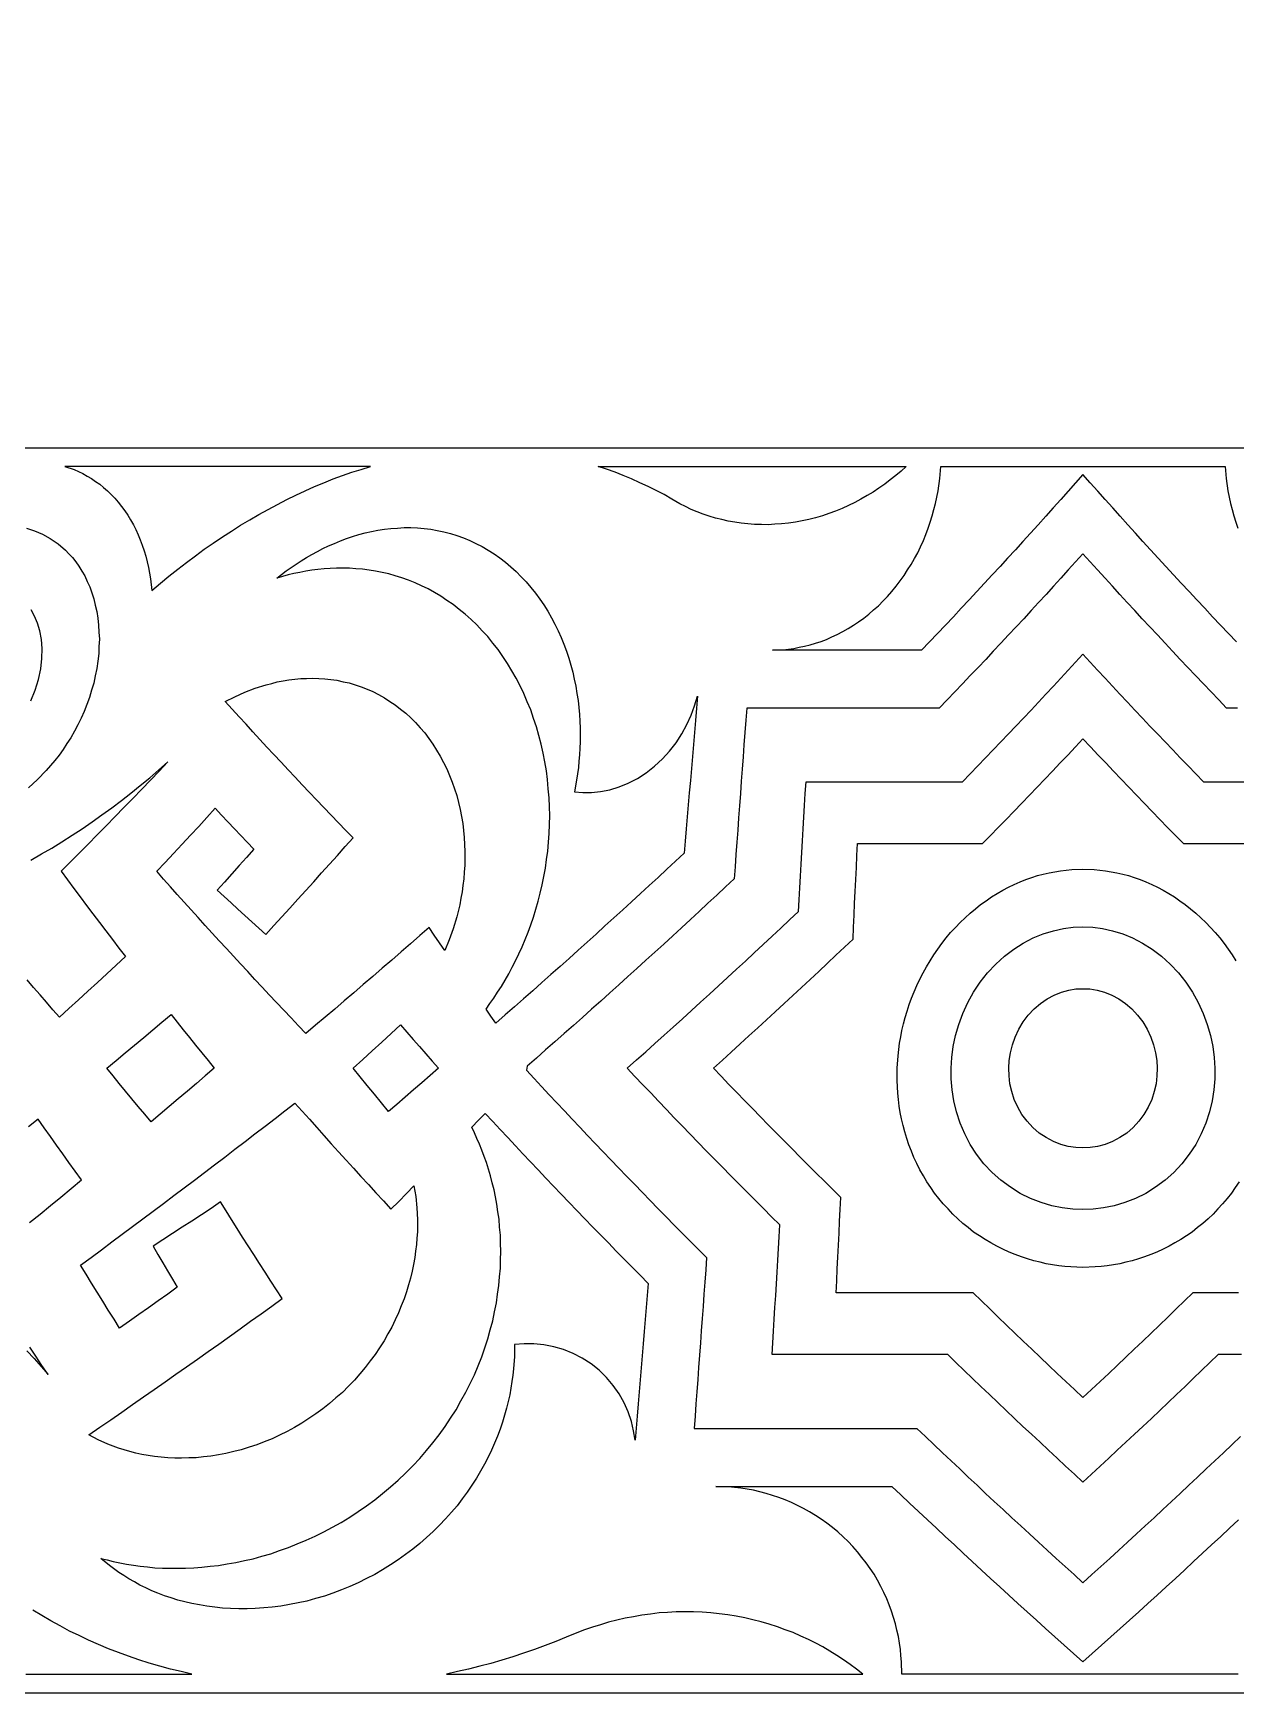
# Model space of a CAD drawing. Extents: x -535 to 1345, y -535 to 535.
# Drawn here: x -84.3 to 12.3, y -450 to -316.7 of the extents above; entities that cross this region are included whole.
import ezdxf

# ---------------------------------------------------------------- set-up
doc = ezdxf.new("R2010")
doc.units = 0
doc.layers.add('LAYER_1', color=18, linetype='CONTINUOUS')
doc.layers.add('LAYER_10', color=174, linetype='CONTINUOUS')

msp = doc.modelspace()

# ---------------------------------------------------------------- linework, layer by layer
at = {"layer": 'LAYER_1'}
for points in [[(-57.23, -351.5), (-58.05, -351.5), (-58.86, -351.5), (-59.68, -351.5), (-60.5, -351.5), (-61.32, -351.5), (-62.14, -351.5), (-62.95, -351.5), (-63.77, -351.5), (-64.59, -351.5), (-65.41, -351.5), (-66.23, -351.5), (-67.04, -351.5), (-67.86, -351.5), (-68.68, -351.5), (-69.5, -351.5), (-70.31, -351.5), (-71.13, -351.5), (-71.95, -351.5), (-72.77, -351.5), (-73.59, -351.5), (-74.4, -351.5), (-75.22, -351.5), (-76.04, -351.5), (-76.86, -351.5), (-77.68, -351.5), (-78.49, -351.5), (-79.31, -351.5), (-80.13, -351.5), (-80.95, -351.5), (-81.77, -351.5), (-81.03, -351.76), (-80.68, -351.92), (-80.32, -352.08), (-79.97, -352.28), (-79.63, -352.48), (-79.3, -352.71), (-78.97, -352.94), (-78.66, -353.2), (-78.34, -353.46), (-78.05, -353.76), (-77.76, -354.06), (-77.48, -354.38), (-77.21, -354.71), (-76.96, -355.06), (-76.72, -355.42), (-76.49, -355.8), (-76.27, -356.18), (-76.08, -356.58), (-75.88, -356.99), (-75.72, -357.41), (-75.55, -357.83), (-75.41, -358.27), (-75.27, -358.71), (-75.16, -359.16), (-75.05, -359.61), (-74.97, -360.07), (-74.89, -360.54), (-74.79, -361.47), (-74.1, -360.89), (-73.41, -360.32), (-72.7, -359.76), (-72, -359.21), (-71.28, -358.69), (-70.57, -358.16), (-69.85, -357.66), (-69.12, -357.17), (-68.39, -356.7), (-67.66, -356.23), (-66.92, -355.8), (-66.18, -355.36), (-65.44, -354.95), (-64.7, -354.55), (-63.95, -354.17), (-63.21, -353.8), (-62.46, -353.46), (-61.71, -353.12), (-60.96, -352.82), (-60.21, -352.51), (-59.47, -352.24), (-58.72, -351.97), (-57.97, -351.74)], [(-14.19, -351.5), (-14.61, -351.87), (-15.03, -352.24), (-15.48, -352.58), (-15.92, -352.93), (-16.39, -353.25), (-16.85, -353.56), (-17.34, -353.85), (-17.83, -354.14), (-18.33, -354.4), (-18.83, -354.65), (-19.35, -354.88), (-19.87, -355.1), (-20.4, -355.28), (-20.93, -355.47), (-21.47, -355.62), (-22.01, -355.77), (-22.56, -355.87), (-23.1, -355.98), (-23.65, -356.05), (-24.2, -356.12), (-24.74, -356.15), (-25.29, -356.18), (-25.83, -356.17), (-26.38, -356.16), (-26.91, -356.12), (-27.45, -356.07), (-27.97, -355.98), (-28.5, -355.89), (-29.01, -355.77), (-29.52, -355.65), (-30.01, -355.49), (-30.51, -355.33), (-30.99, -355.14), (-31.46, -354.95), (-31.92, -354.72), (-32.38, -354.5), (-33.01, -354.14), (-33.64, -353.77), (-34.29, -353.44), (-34.93, -353.11), (-35.59, -352.81), (-36.25, -352.5), (-36.92, -352.24), (-37.58, -351.97), (-38.26, -351.73), (-38.94, -351.5), (-38.14, -351.5), (-37.34, -351.5), (-36.54, -351.5), (-35.74, -351.5), (-34.94, -351.5), (-34.15, -351.5), (-33.35, -351.5), (-32.55, -351.5), (-31.75, -351.5), (-30.95, -351.5), (-30.15, -351.5), (-29.36, -351.5), (-28.56, -351.5), (-27.76, -351.5), (-26.96, -351.5), (-26.16, -351.5), (-25.37, -351.5), (-24.57, -351.5), (-23.77, -351.5), (-22.97, -351.5), (-22.17, -351.5), (-21.37, -351.5), (-20.58, -351.5), (-19.78, -351.5), (-18.98, -351.5), (-18.18, -351.5), (-17.38, -351.5), (-16.59, -351.5), (-15.79, -351.5), (-14.99, -351.5)], [(-32.02, -382.55), (-32.72, -383.2), (-33.42, -383.85), (-34.12, -384.51), (-34.83, -385.16), (-35.54, -385.81), (-36.25, -386.46), (-36.96, -387.11), (-37.67, -387.76), (-38.39, -388.41), (-39.11, -389.06), (-39.83, -389.71), (-40.55, -390.36), (-41.27, -391.01), (-42, -391.66), (-42.73, -392.31), (-43.46, -392.96), (-44.19, -393.61), (-44.93, -394.26), (-45.67, -394.91), (-46.41, -395.56), (-47.15, -396.21), (-47.55, -395.66), (-47.94, -395.1), (-47.63, -394.65), (-47.31, -394.21), (-47.01, -393.73), (-46.71, -393.26), (-46.41, -392.76), (-46.12, -392.25), (-45.84, -391.72), (-45.57, -391.2), (-45.31, -390.64), (-45.05, -390.08), (-44.81, -389.5), (-44.57, -388.92), (-44.35, -388.31), (-44.14, -387.7), (-43.95, -387.07), (-43.76, -386.43), (-43.59, -385.78), (-43.43, -385.12), (-43.3, -384.45), (-43.18, -383.77), (-43.08, -383.08), (-42.99, -382.39), (-42.93, -381.69), (-42.87, -380.98), (-42.85, -380.27), (-42.83, -379.55), (-42.85, -378.83), (-42.87, -378.11), (-42.94, -377.39), (-43, -376.66), (-43.1, -375.95), (-43.21, -375.23), (-43.36, -374.52), (-43.51, -373.81), (-43.7, -373.11), (-43.89, -372.42), (-44.12, -371.74), (-44.35, -371.06), (-44.63, -370.41), (-44.9, -369.75), (-45.21, -369.13), (-45.52, -368.5), (-45.87, -367.91), (-46.22, -367.32), (-46.6, -366.76), (-46.98, -366.21), (-47.4, -365.69), (-47.81, -365.17), (-48.25, -364.7), (-48.69, -364.22), (-49.15, -363.79), (-49.61, -363.36), (-50.1, -362.98), (-50.58, -362.6), (-51.08, -362.26), (-51.58, -361.92), (-52.09, -361.63), (-52.6, -361.34), (-53.12, -361.09), (-53.64, -360.85), (-54.17, -360.65), (-54.7, -360.45), (-55.23, -360.29), (-55.76, -360.14), (-56.29, -360.02), (-56.82, -359.91), (-57.34, -359.83), (-57.87, -359.75), (-58.39, -359.72), (-58.91, -359.68), (-59.43, -359.67), (-59.94, -359.67), (-60.45, -359.7), (-60.95, -359.73), (-61.44, -359.78), (-61.94, -359.84), (-62.42, -359.92), (-62.9, -360.01), (-63.37, -360.11), (-63.84, -360.22), (-64.29, -360.35), (-64.74, -360.47), (-63.99, -359.9), (-63.2, -359.34), (-62.78, -359.08), (-62.37, -358.82), (-61.93, -358.57), (-61.49, -358.33), (-61.04, -358.1), (-60.59, -357.88), (-60.11, -357.68), (-59.64, -357.48), (-59.15, -357.3), (-58.67, -357.13), (-58.16, -356.98), (-57.66, -356.84), (-57.15, -356.73), (-56.63, -356.62), (-56.11, -356.55), (-55.59, -356.48), (-55.06, -356.45), (-54.53, -356.41), (-53.99, -356.42), (-53.46, -356.43), (-52.92, -356.49), (-52.39, -356.54), (-51.86, -356.65), (-51.33, -356.75), (-50.8, -356.9), (-50.28, -357.05), (-49.76, -357.25), (-49.25, -357.44), (-48.75, -357.69), (-48.26, -357.93), (-47.78, -358.22), (-47.3, -358.51), (-46.84, -358.85), (-46.38, -359.19), (-45.95, -359.56), (-45.52, -359.94), (-45.12, -360.36), (-44.72, -360.77), (-44.34, -361.22), (-43.97, -361.67), (-43.63, -362.15), (-43.3, -362.63), (-42.99, -363.14), (-42.69, -363.65), (-42.42, -364.17), (-42.15, -364.7), (-41.92, -365.25), (-41.69, -365.79), (-41.49, -366.35), (-41.3, -366.9), (-41.14, -367.47), (-40.98, -368.03), (-40.86, -368.6), (-40.73, -369.16), (-40.64, -369.73), (-40.55, -370.29), (-40.49, -370.86), (-40.43, -371.42), (-40.4, -371.97), (-40.37, -372.52), (-40.37, -373.06), (-40.37, -373.61), (-40.4, -374.14), (-40.43, -374.66), (-40.48, -375.18), (-40.53, -375.69), (-40.67, -376.69), (-40.85, -377.65), (-40.17, -377.7), (-39.47, -377.7), (-38.74, -377.62), (-38, -377.47), (-37.26, -377.24), (-36.52, -376.94), (-35.79, -376.56), (-35.08, -376.1), (-34.41, -375.58), (-33.78, -375), (-33.2, -374.37), (-32.68, -373.69), (-32.21, -372.97), (-31.81, -372.23), (-31.47, -371.48), (-31.19, -370.72), (-30.97, -369.96), (-31.05, -370.93), (-31.13, -371.9), (-31.21, -372.87), (-31.29, -373.84), (-31.37, -374.81), (-31.45, -375.77), (-31.53, -376.74), (-31.62, -377.71), (-31.7, -378.68), (-31.78, -379.65), (-31.86, -380.62), (-31.94, -381.59)], [(-51.25, -390.39), (-51.67, -389.77), (-52.1, -389.15), (-52.52, -388.53), (-53.27, -389.18), (-54.02, -389.84), (-54.77, -390.49), (-55.52, -391.15), (-56.28, -391.8), (-57.04, -392.46), (-57.8, -393.11), (-58.56, -393.77), (-59.33, -394.42), (-60.09, -395.08), (-60.86, -395.73), (-61.63, -396.39), (-62.41, -397.04), (-63, -396.42), (-63.59, -395.8), (-64.18, -395.18), (-64.76, -394.56), (-65.35, -393.94), (-65.93, -393.32), (-66.51, -392.7), (-67.08, -392.08), (-67.66, -391.46), (-68.23, -390.84), (-68.8, -390.22), (-69.37, -389.6), (-69.94, -388.98), (-70.5, -388.36), (-71.06, -387.74), (-71.62, -387.12), (-72.18, -386.5), (-72.74, -385.88), (-73.29, -385.26), (-73.84, -384.64), (-74.39, -384.02), (-73.71, -383.3), (-73.04, -382.58), (-72.36, -381.85), (-71.69, -381.13), (-71.02, -380.41), (-70.36, -379.69), (-69.69, -378.96), (-69.18, -379.51), (-68.67, -380.05), (-68.15, -380.6), (-67.64, -381.15), (-67.12, -381.69), (-66.6, -382.24), (-67.19, -382.9), (-67.77, -383.56), (-68.35, -384.22), (-68.94, -384.88), (-69.53, -385.54), (-68.98, -386.05), (-68.42, -386.55), (-67.87, -387.06), (-67.32, -387.57), (-66.76, -388.07), (-66.2, -388.58), (-65.64, -389.09), (-64.99, -388.38), (-64.35, -387.68), (-63.7, -386.97), (-63.06, -386.27), (-62.42, -385.56), (-61.78, -384.86), (-61.15, -384.15), (-60.51, -383.45), (-59.88, -382.74), (-59.25, -382.04), (-58.62, -381.33), (-59.21, -380.73), (-59.8, -380.12), (-60.38, -379.51), (-60.97, -378.9), (-61.55, -378.29), (-62.12, -377.69), (-62.7, -377.08), (-63.27, -376.47), (-63.84, -375.86), (-64.41, -375.25), (-64.98, -374.65), (-65.54, -374.04), (-66.11, -373.43), (-66.67, -372.82), (-67.22, -372.21), (-67.78, -371.61), (-68.33, -371), (-68.89, -370.39), (-68.12, -370), (-67.31, -369.64), (-66.48, -369.32), (-65.61, -369.04), (-65.16, -368.93), (-64.71, -368.81), (-64.24, -368.73), (-63.78, -368.65), (-63.31, -368.59), (-62.83, -368.54), (-62.35, -368.53), (-61.87, -368.51), (-61.38, -368.53), (-60.9, -368.55), (-60.41, -368.62), (-59.92, -368.68), (-59.43, -368.79), (-58.94, -368.89), (-58.46, -369.04), (-57.98, -369.2), (-57.5, -369.39), (-57.03, -369.59), (-56.57, -369.83), (-56.11, -370.08), (-55.67, -370.37), (-55.23, -370.66), (-54.81, -370.99), (-54.39, -371.32), (-53.99, -371.7), (-53.6, -372.08), (-53.24, -372.49), (-52.87, -372.91), (-52.54, -373.36), (-52.21, -373.81), (-51.92, -374.29), (-51.62, -374.77), (-51.36, -375.28), (-51.1, -375.79), (-50.88, -376.32), (-50.66, -376.85), (-50.48, -377.4), (-50.3, -377.94), (-50.16, -378.5), (-50.02, -379.06), (-49.92, -379.62), (-49.82, -380.18), (-49.76, -380.75), (-49.69, -381.31), (-49.67, -381.87), (-49.64, -382.43), (-49.65, -382.98), (-49.65, -383.54), (-49.69, -384.08), (-49.73, -384.62), (-49.8, -385.15), (-49.87, -385.68), (-49.96, -386.19), (-50.06, -386.7), (-50.3, -387.68), (-50.58, -388.63), (-50.9, -389.53)], [(0, -406.23), (-0.58, -406.2), (-1.18, -406.11), (-1.78, -405.95), (-2.38, -405.72), (-2.96, -405.41), (-3.51, -405.04), (-4.02, -404.6), (-4.49, -404.1), (-4.9, -403.55), (-5.24, -402.96), (-5.52, -402.35), (-5.72, -401.71), (-5.87, -401.08), (-5.94, -400.45), (-5.96, -399.84), (-5.92, -399.22), (-5.83, -398.59), (-5.67, -397.96), (-5.45, -397.33), (-5.16, -396.71), (-4.81, -396.12), (-4.39, -395.57), (-3.93, -395.07), (-3.42, -394.64), (-2.87, -394.26), (-2.31, -393.96), (-1.72, -393.73), (-1.14, -393.57), (-0.56, -393.47), (0, -393.45), (0.56, -393.47), (1.14, -393.57), (1.72, -393.73), (2.31, -393.96), (2.87, -394.26), (3.42, -394.64), (3.93, -395.07), (4.39, -395.57), (4.81, -396.12), (5.16, -396.71), (5.45, -397.33), (5.67, -397.96), (5.83, -398.59), (5.92, -399.22), (5.96, -399.84), (5.94, -400.45), (5.87, -401.08), (5.72, -401.71), (5.52, -402.35), (5.24, -402.96), (4.9, -403.55), (4.49, -404.1), (4.02, -404.6), (3.51, -405.04), (2.96, -405.41), (2.38, -405.72), (1.78, -405.95), (1.18, -406.11), (0.58, -406.2)], [(-69.77, -399.84), (-70.49, -400.45), (-71.21, -401.07), (-71.93, -401.68), (-72.66, -402.3), (-73.38, -402.91), (-74.11, -403.53), (-74.84, -404.15), (-75.36, -403.53), (-75.87, -402.91), (-76.38, -402.3), (-76.89, -401.68), (-77.4, -401.07), (-77.9, -400.45), (-78.4, -399.84), (-77.66, -399.22), (-76.92, -398.61), (-76.18, -397.99), (-75.44, -397.37), (-74.71, -396.76), (-73.98, -396.14), (-73.24, -395.53), (-72.75, -396.14), (-72.26, -396.76), (-71.77, -397.37), (-71.27, -397.99), (-70.77, -398.61), (-70.27, -399.22)], [(-51.77, -399.84), (-52.43, -400.42), (-53.09, -401), (-53.76, -401.58), (-54.43, -402.16), (-55.1, -402.74), (-55.77, -403.32), (-56.34, -402.62), (-56.91, -401.93), (-57.48, -401.23), (-58.05, -400.53), (-58.62, -399.84), (-57.85, -399.14), (-57.08, -398.44), (-56.32, -397.75), (-55.56, -397.05), (-54.81, -396.36), (-54.3, -396.94), (-53.8, -397.52), (-53.29, -398.1), (-52.79, -398.68), (-52.28, -399.26)], [(-53.73, -409.29), (-53.59, -410.15), (-53.5, -411.05), (-53.45, -411.99), (-53.46, -412.98), (-53.5, -413.49), (-53.53, -414), (-53.6, -414.52), (-53.67, -415.05), (-53.77, -415.59), (-53.87, -416.14), (-54.02, -416.69), (-54.16, -417.24), (-54.34, -417.8), (-54.52, -418.36), (-54.75, -418.93), (-54.97, -419.49), (-55.24, -420.05), (-55.51, -420.62), (-55.82, -421.17), (-56.13, -421.73), (-56.49, -422.28), (-56.84, -422.82), (-57.24, -423.35), (-57.64, -423.88), (-58.08, -424.39), (-58.52, -424.9), (-59, -425.38), (-59.48, -425.87), (-60, -426.32), (-60.51, -426.77), (-61.05, -427.18), (-61.6, -427.6), (-62.17, -427.97), (-62.74, -428.35), (-63.33, -428.68), (-63.92, -429.02), (-64.53, -429.31), (-65.13, -429.6), (-65.75, -429.84), (-66.36, -430.08), (-66.98, -430.28), (-67.6, -430.48), (-68.21, -430.63), (-68.83, -430.78), (-69.44, -430.89), (-70.04, -430.99), (-70.64, -431.06), (-71.23, -431.12), (-71.81, -431.14), (-72.39, -431.16), (-72.95, -431.15), (-73.51, -431.13), (-74.04, -431.08), (-74.57, -431.03), (-75.08, -430.94), (-75.59, -430.86), (-76.07, -430.75), (-76.56, -430.63), (-77.46, -430.36), (-78.31, -430.04), (-79.1, -429.68), (-79.84, -429.28), (-78.96, -428.67), (-78.08, -428.07), (-77.2, -427.46), (-76.33, -426.85), (-75.46, -426.24), (-74.59, -425.64), (-73.72, -425.03), (-72.85, -424.42), (-71.99, -423.81), (-71.13, -423.2), (-70.27, -422.6), (-69.41, -421.99), (-68.56, -421.38), (-67.7, -420.77), (-66.85, -420.16), (-66, -419.56), (-65.16, -418.95), (-64.31, -418.34), (-64.77, -417.63), (-65.23, -416.93), (-65.69, -416.22), (-66.14, -415.52), (-66.59, -414.81), (-67.04, -414.11), (-67.49, -413.4), (-67.94, -412.7), (-68.38, -411.99), (-68.82, -411.29), (-69.26, -410.58), (-70.03, -411.09), (-70.8, -411.6), (-71.58, -412.11), (-72.35, -412.61), (-73.13, -413.12), (-73.91, -413.63), (-74.68, -414.14), (-74.3, -414.8), (-73.91, -415.46), (-73.52, -416.12), (-73.13, -416.77), (-72.74, -417.43), (-73.5, -417.98), (-74.27, -418.53), (-75.04, -419.07), (-75.82, -419.62), (-76.59, -420.16), (-77.37, -420.71), (-77.82, -419.99), (-78.28, -419.26), (-78.73, -418.54), (-79.18, -417.82), (-79.63, -417.1), (-80.07, -416.37), (-80.52, -415.65), (-79.67, -415.03), (-78.83, -414.41), (-78, -413.79), (-77.16, -413.17), (-76.33, -412.55), (-75.5, -411.93), (-74.67, -411.31), (-73.84, -410.69), (-73.02, -410.07), (-72.19, -409.45), (-71.37, -408.83), (-70.55, -408.21), (-69.74, -407.59), (-68.92, -406.97), (-68.11, -406.35), (-67.3, -405.73), (-66.5, -405.11), (-65.69, -404.49), (-64.89, -403.87), (-64.09, -403.25), (-63.29, -402.63), (-62.71, -403.29), (-62.13, -403.94), (-61.54, -404.6), (-60.96, -405.25), (-60.37, -405.91), (-59.78, -406.56), (-59.18, -407.22), (-58.59, -407.87), (-57.99, -408.53), (-57.39, -409.18), (-56.79, -409.84), (-56.19, -410.49), (-55.58, -411.15), (-54.96, -410.53), (-54.34, -409.91)], [(-35.97, -429.71), (-36.09, -428.95), (-36.27, -428.2), (-36.53, -427.44), (-36.85, -426.7), (-37.25, -425.99), (-37.72, -425.31), (-38.26, -424.67), (-38.86, -424.09), (-39.51, -423.57), (-40.21, -423.12), (-40.95, -422.74), (-41.72, -422.43), (-42.51, -422.21), (-43.3, -422.06), (-44.1, -421.98), (-44.88, -421.97), (-45.65, -422.02), (-45.67, -422.98), (-45.73, -423.98), (-45.8, -424.49), (-45.86, -425.01), (-45.95, -425.54), (-46.04, -426.07), (-46.17, -426.61), (-46.3, -427.15), (-46.46, -427.7), (-46.62, -428.26), (-46.82, -428.82), (-47.02, -429.38), (-47.26, -429.94), (-47.5, -430.51), (-47.78, -431.08), (-48.06, -431.64), (-48.39, -432.21), (-48.71, -432.77), (-49.08, -433.33), (-49.45, -433.88), (-49.86, -434.43), (-50.27, -434.97), (-50.73, -435.5), (-51.19, -436.03), (-51.68, -436.53), (-52.18, -437.04), (-52.72, -437.52), (-53.25, -438), (-53.83, -438.45), (-54.4, -438.9), (-55.01, -439.32), (-55.61, -439.73), (-56.25, -440.11), (-56.88, -440.49), (-57.54, -440.82), (-58.2, -441.16), (-58.88, -441.45), (-59.55, -441.74), (-60.24, -441.99), (-60.93, -442.23), (-61.63, -442.43), (-62.33, -442.63), (-63.03, -442.78), (-63.72, -442.92), (-64.42, -443.03), (-65.11, -443.13), (-65.79, -443.18), (-66.48, -443.24), (-67.14, -443.25), (-67.81, -443.26), (-68.46, -443.23), (-69.11, -443.2), (-69.73, -443.12), (-70.36, -443.05), (-70.96, -442.94), (-71.56, -442.83), (-72.13, -442.69), (-72.7, -442.55), (-73.24, -442.37), (-73.78, -442.2), (-74.29, -442), (-74.79, -441.8), (-75.27, -441.57), (-75.74, -441.35), (-76.18, -441.1), (-76.62, -440.85), (-77.03, -440.59), (-77.44, -440.33), (-78.19, -439.78), (-78.88, -439.2), (-78.38, -439.33), (-77.88, -439.45), (-77.35, -439.56), (-76.82, -439.67), (-76.26, -439.75), (-75.71, -439.83), (-75.12, -439.89), (-74.54, -439.95), (-73.94, -439.98), (-73.33, -440), (-72.7, -440), (-72.07, -440), (-71.42, -439.96), (-70.77, -439.92), (-70.1, -439.84), (-69.43, -439.77), (-68.74, -439.65), (-68.05, -439.54), (-67.35, -439.38), (-66.65, -439.23), (-65.94, -439.03), (-65.24, -438.83), (-64.52, -438.58), (-63.81, -438.33), (-63.1, -438.04), (-62.38, -437.75), (-61.68, -437.42), (-60.97, -437.08), (-60.27, -436.69), (-59.57, -436.31), (-58.89, -435.88), (-58.21, -435.45), (-57.54, -434.98), (-56.88, -434.5), (-56.25, -433.98), (-55.61, -433.47), (-55.01, -432.91), (-54.4, -432.36), (-53.83, -431.76), (-53.26, -431.17), (-52.73, -430.54), (-52.21, -429.92), (-51.72, -429.27), (-51.23, -428.61), (-50.79, -427.93), (-50.35, -427.26), (-49.96, -426.56), (-49.56, -425.86), (-49.22, -425.16), (-48.88, -424.45), (-48.58, -423.73), (-48.29, -423.01), (-48.04, -422.29), (-47.8, -421.56), (-47.6, -420.84), (-47.41, -420.12), (-47.26, -419.41), (-47.11, -418.69), (-47.01, -417.99), (-46.91, -417.28), (-46.85, -416.59), (-46.79, -415.9), (-46.77, -415.22), (-46.75, -414.55), (-46.77, -413.89), (-46.79, -413.24), (-46.85, -412.61), (-46.9, -411.97), (-46.99, -411.37), (-47.07, -410.76), (-47.19, -410.17), (-47.3, -409.59), (-47.44, -409.03), (-47.58, -408.48), (-47.74, -407.95), (-47.9, -407.42), (-48.09, -406.92), (-48.27, -406.42), (-48.47, -405.94), (-48.67, -405.47), (-48.88, -405.02), (-49.09, -404.57), (-48.55, -404.02), (-48.01, -403.46), (-47.41, -404.11), (-46.81, -404.76), (-46.2, -405.41), (-45.59, -406.06), (-44.98, -406.71), (-44.37, -407.36), (-43.75, -408.01), (-43.14, -408.66), (-42.52, -409.31), (-41.9, -409.96), (-41.27, -410.62), (-40.65, -411.27), (-40.02, -411.92), (-39.39, -412.57), (-38.76, -413.22), (-38.12, -413.87), (-37.48, -414.52), (-36.84, -415.17), (-36.2, -415.82), (-35.56, -416.47), (-34.91, -417.12), (-35, -418.09), (-35.08, -419.06), (-35.16, -420.02), (-35.24, -420.99), (-35.32, -421.96), (-35.4, -422.93), (-35.48, -423.9), (-35.56, -424.87), (-35.64, -425.84), (-35.73, -426.8), (-35.81, -427.77), (-35.89, -428.74)], [(-17.69, -448.5), (-18.19, -448.11), (-18.69, -447.72), (-19.22, -447.36), (-19.76, -447), (-20.32, -446.66), (-20.88, -446.32), (-21.46, -446.02), (-22.05, -445.71), (-22.66, -445.44), (-23.27, -445.16), (-23.91, -444.93), (-24.54, -444.69), (-25.19, -444.49), (-25.84, -444.29), (-26.51, -444.13), (-27.17, -443.97), (-27.85, -443.85), (-28.53, -443.73), (-29.22, -443.65), (-29.9, -443.57), (-30.59, -443.53), (-31.29, -443.49), (-31.98, -443.5), (-32.67, -443.5), (-33.36, -443.55), (-34.05, -443.59), (-34.74, -443.68), (-35.42, -443.76), (-36.1, -443.89), (-36.77, -444.01), (-37.44, -444.17), (-38.1, -444.33), (-38.75, -444.53), (-39.4, -444.72), (-40.03, -444.95), (-40.66, -445.17), (-41.5, -445.53), (-42.34, -445.88), (-43.2, -446.2), (-44.06, -446.52), (-44.93, -446.82), (-45.8, -447.11), (-46.68, -447.37), (-47.56, -447.64), (-48.45, -447.87), (-49.34, -448.1), (-50.23, -448.3), (-51.12, -448.5), (-50.08, -448.5), (-49.03, -448.5), (-47.99, -448.5), (-46.94, -448.5), (-45.9, -448.5), (-44.85, -448.5), (-43.81, -448.5), (-42.76, -448.5), (-41.72, -448.5), (-40.67, -448.5), (-39.63, -448.5), (-38.58, -448.5), (-37.54, -448.5), (-36.49, -448.5), (-35.45, -448.5), (-34.4, -448.5), (-33.36, -448.5), (-32.31, -448.5), (-31.27, -448.5), (-30.22, -448.5), (-29.18, -448.5), (-28.14, -448.5), (-27.09, -448.5), (-26.05, -448.5), (-25, -448.5), (-23.96, -448.5), (-22.91, -448.5), (-21.87, -448.5), (-20.82, -448.5), (-19.78, -448.5), (-18.73, -448.5)]]:
    msp.add_lwpolyline(points, close=True, dxfattribs=at)
for points in [[(12.32, -365.58), (11.68, -364.91), (11.05, -364.24), (10.41, -363.57), (9.78, -362.89), (9.15, -362.22), (8.53, -361.55), (7.9, -360.88), (7.28, -360.21), (6.66, -359.54), (6.05, -358.87), (5.43, -358.19), (4.82, -357.52), (4.21, -356.85), (3.6, -356.18), (2.99, -355.51), (2.39, -354.84), (1.79, -354.17), (1.19, -353.49), (0.59, -352.82), (0, -352.15), (-0.59, -352.82), (-1.19, -353.49), (-1.79, -354.17), (-2.39, -354.84), (-2.99, -355.51), (-3.6, -356.18), (-4.21, -356.85), (-4.82, -357.52), (-5.43, -358.19), (-6.05, -358.87), (-6.66, -359.54), (-7.28, -360.21), (-7.9, -360.88), (-8.53, -361.55), (-9.15, -362.22), (-9.78, -362.89), (-10.41, -363.57), (-11.05, -364.24), (-11.68, -364.91), (-12.32, -365.58), (-12.96, -366.25), (-13.76, -366.25), (-14.55, -366.25), (-15.35, -366.25), (-16.15, -366.25), (-16.95, -366.25), (-17.75, -366.25), (-18.54, -366.25), (-19.34, -366.25), (-20.14, -366.25), (-20.94, -366.25), (-21.74, -366.25), (-22.53, -366.25), (-23.33, -366.25), (-24.13, -366.25), (-24.93, -366.25), (-24.09, -366.22), (-23.23, -366.12), (-22.8, -366.03), (-22.36, -365.95), (-21.92, -365.82), (-21.48, -365.7), (-21.04, -365.55), (-20.6, -365.39), (-20.17, -365.19), (-19.73, -365), (-19.3, -364.76), (-18.86, -364.53), (-18.44, -364.26), (-18.02, -363.99), (-17.61, -363.68), (-17.21, -363.37), (-16.82, -363.03), (-16.43, -362.69), (-16.06, -362.31), (-15.69, -361.94), (-15.35, -361.54), (-15, -361.13), (-14.68, -360.7), (-14.37, -360.27), (-14.08, -359.82), (-13.79, -359.37), (-13.53, -358.9), (-13.27, -358.43), (-13.05, -357.95), (-12.82, -357.46), (-12.63, -356.97), (-12.43, -356.47), (-12.27, -355.97), (-12.11, -355.47), (-11.97, -354.97), (-11.84, -354.47), (-11.74, -353.97), (-11.64, -353.46), (-11.5, -352.47), (-11.41, -351.5), (-10.6, -351.5), (-9.78, -351.5), (-8.97, -351.5), (-8.15, -351.5), (-7.34, -351.5), (-6.52, -351.5), (-5.71, -351.5), (-4.89, -351.5), (-4.08, -351.5), (-3.26, -351.5), (-2.45, -351.5), (-1.63, -351.5), (-0.82, -351.5), (0, -351.5), (0.82, -351.5), (1.63, -351.5), (2.45, -351.5), (3.26, -351.5), (4.08, -351.5), (4.89, -351.5), (5.71, -351.5), (6.52, -351.5), (7.34, -351.5), (8.15, -351.5), (8.97, -351.5), (9.78, -351.5), (10.6, -351.5), (11.41, -351.5), (11.5, -352.47), (11.64, -353.46), (11.74, -353.97), (11.84, -354.47), (11.97, -354.97), (12.11, -355.47), (12.27, -355.97), (12.43, -356.47)], [(-84.85, -356.47), (-84.21, -356.67), (-83.57, -356.94), (-82.94, -357.28), (-82.32, -357.71), (-81.72, -358.22), (-81.44, -358.52), (-81.16, -358.82), (-80.9, -359.17), (-80.64, -359.52), (-80.41, -359.91), (-80.17, -360.3), (-79.97, -360.74), (-79.77, -361.17), (-79.61, -361.65), (-79.45, -362.13), (-79.33, -362.64), (-79.2, -363.15), (-79.13, -363.7), (-79.06, -364.24), (-79.03, -364.81), (-79, -365.37), (-79.03, -365.96), (-79.05, -366.54), (-79.13, -367.13), (-79.2, -367.72), (-79.33, -368.31), (-79.45, -368.9), (-79.62, -369.48), (-79.79, -370.06), (-80, -370.62), (-80.22, -371.18), (-80.47, -371.72), (-80.72, -372.26), (-81, -372.77), (-81.29, -373.29), (-81.6, -373.76), (-81.91, -374.24), (-82.24, -374.68), (-82.57, -375.12), (-83.26, -375.93), (-83.97, -376.66), (-84.69, -377.31)], [(-84.51, -370.33), (-84.16, -369.47), (-83.89, -368.61), (-83.71, -367.75), (-83.62, -366.92), (-83.6, -366.13), (-83.66, -365.39), (-83.79, -364.7), (-83.98, -364.08), (-84.21, -363.52), (-84.48, -363.03)], [(-84.5, -383.12), (-83.66, -382.63), (-82.83, -382.15), (-82.01, -381.64), (-81.19, -381.13), (-80.39, -380.6), (-79.58, -380.06), (-78.79, -379.49), (-78, -378.93), (-77.23, -378.34), (-76.46, -377.75), (-75.71, -377.13), (-74.95, -376.52), (-74.22, -375.88), (-73.49, -375.24), (-74.19, -375.97), (-74.9, -376.7), (-75.6, -377.43), (-76.31, -378.17), (-77.03, -378.9), (-77.74, -379.63), (-78.46, -380.36), (-79.17, -381.09), (-79.9, -381.83), (-80.62, -382.56), (-81.34, -383.29), (-82.07, -384.02), (-81.56, -384.71), (-81.06, -385.39), (-80.54, -386.07), (-80.03, -386.76), (-79.52, -387.44), (-79, -388.13), (-78.48, -388.81), (-77.95, -389.49), (-77.43, -390.18), (-76.9, -390.86), (-77.65, -391.56), (-78.41, -392.26), (-79.16, -392.95), (-79.92, -393.65), (-80.68, -394.35), (-81.45, -395.04), (-82.21, -395.74), (-82.73, -395.14), (-83.25, -394.54), (-83.76, -393.95), (-84.28, -393.35), (-84.79, -392.75)], [(-84.6, -412.23), (-83.76, -411.55), (-82.93, -410.86), (-82.09, -410.18), (-81.26, -409.49), (-80.43, -408.81), (-80.94, -408.11), (-81.44, -407.42), (-81.94, -406.72), (-82.44, -406.02), (-82.93, -405.33), (-83.42, -404.63), (-83.91, -403.93), (-84.7, -404.53)], [(-84.82, -422.54), (-84.24, -423.16), (-83.68, -423.8), (-83.12, -424.44), (-83.61, -423.7), (-84.1, -422.97), (-84.58, -422.24)], [(12.47, -448.5), (11.43, -448.5), (10.39, -448.5), (9.36, -448.5), (8.32, -448.5), (7.28, -448.5), (6.24, -448.5), (5.2, -448.5), (4.16, -448.5), (3.12, -448.5), (2.08, -448.5), (1.04, -448.5), (0, -448.5), (-1.04, -448.5), (-2.08, -448.5), (-3.12, -448.5), (-4.16, -448.5), (-5.2, -448.5), (-6.24, -448.5), (-7.28, -448.5), (-8.32, -448.5), (-9.36, -448.5), (-10.39, -448.5), (-11.43, -448.5), (-12.47, -448.5), (-13.51, -448.5), (-14.55, -448.5), (-14.57, -447.51), (-14.62, -447.01), (-14.66, -446.51), (-14.74, -446), (-14.82, -445.49), (-14.94, -444.98), (-15.06, -444.47), (-15.21, -443.96), (-15.37, -443.45), (-15.57, -442.94), (-15.76, -442.44), (-16, -441.94), (-16.23, -441.45), (-16.51, -440.96), (-16.78, -440.48), (-17.09, -440.02), (-17.41, -439.56), (-17.75, -439.12), (-18.1, -438.68), (-18.48, -438.26), (-18.86, -437.85), (-19.27, -437.46), (-19.68, -437.08), (-20.12, -436.73), (-20.56, -436.38), (-21.02, -436.06), (-21.48, -435.75), (-21.96, -435.47), (-22.44, -435.19), (-22.93, -434.95), (-23.42, -434.71), (-23.93, -434.51), (-24.43, -434.31), (-24.94, -434.14), (-25.45, -433.98), (-25.96, -433.86), (-26.47, -433.73), (-26.98, -433.65), (-27.49, -433.56), (-28, -433.51), (-28.5, -433.46), (-29.5, -433.42), (-28.55, -433.42), (-27.61, -433.42), (-26.67, -433.42), (-25.72, -433.42), (-24.78, -433.42), (-23.83, -433.42), (-22.89, -433.42), (-21.95, -433.42), (-21, -433.42), (-20.06, -433.42), (-19.11, -433.42), (-18.17, -433.42), (-17.22, -433.42), (-16.28, -433.42), (-15.34, -433.42), (-14.63, -434.09), (-13.92, -434.76), (-13.21, -435.44), (-12.49, -436.11), (-11.77, -436.78), (-11.06, -437.45), (-10.33, -438.12), (-9.61, -438.79), (-8.89, -439.46), (-8.16, -440.14), (-7.43, -440.81), (-6.69, -441.48), (-5.96, -442.15), (-5.22, -442.82), (-4.48, -443.49), (-3.74, -444.16), (-3, -444.84), (-2.25, -445.51), (-1.5, -446.18), (-0.75, -446.85), (0, -447.52), (0.75, -446.85), (1.5, -446.18), (2.25, -445.51), (3, -444.84), (3.74, -444.16), (4.48, -443.49), (5.22, -442.82), (5.96, -442.15), (6.69, -441.48), (7.43, -440.81), (8.16, -440.14), (8.89, -439.46), (9.61, -438.79), (10.33, -438.12), (11.06, -437.45), (11.77, -436.78), (12.49, -436.11)], [(-84.9, -448.5), (-83.88, -448.5), (-82.85, -448.5), (-81.83, -448.5), (-80.8, -448.5), (-79.78, -448.5), (-78.75, -448.5), (-77.73, -448.5), (-76.7, -448.5), (-75.68, -448.5), (-74.65, -448.5), (-73.63, -448.5), (-72.6, -448.5), (-71.58, -448.5), (-72.44, -448.29), (-73.29, -448.09), (-74.14, -447.85), (-74.99, -447.61), (-75.82, -447.34), (-76.65, -447.07), (-77.46, -446.76), (-78.27, -446.46), (-79.07, -446.12), (-79.86, -445.78), (-80.63, -445.41), (-81.41, -445.04), (-82.15, -444.63), (-82.9, -444.23), (-83.62, -443.8), (-84.34, -443.36)]]:
    msp.add_lwpolyline(points, dxfattribs=at)
at = {"layer": 'LAYER_10'}
for points in [[(-450, 0), (-450, -186.4), (-186.4, -450), (0, -450), (186.4, -450), (450, -186.4), (450, 0), (450, 186.4), (186.4, 450), (0, 450), (-186.4, 450), (-450, 186.4)], [(-350, 0), (-350, -144.97), (-144.97, -350), (0, -350), (144.97, -350), (350, -144.97), (350, 0), (350, 144.97), (144.97, 350), (0, 350), (-144.97, 350), (-350, 144.97)], [(0, -411.19), (-0.82, -411.16), (-1.66, -411.05), (-2.51, -410.88), (-3.36, -410.63), (-4.21, -410.3), (-5.04, -409.89), (-5.83, -409.4), (-6.59, -408.84), (-7.3, -408.21), (-7.95, -407.51), (-8.54, -406.75), (-9.06, -405.95), (-9.5, -405.1), (-9.87, -404.24), (-10.16, -403.35), (-10.37, -402.46), (-10.51, -401.57), (-10.58, -400.69), (-10.59, -399.84), (-10.53, -398.98), (-10.42, -398.1), (-10.23, -397.22), (-9.98, -396.32), (-9.65, -395.44), (-9.25, -394.57), (-8.79, -393.73), (-8.25, -392.92), (-7.66, -392.17), (-7, -391.47), (-6.3, -390.83), (-5.56, -390.27), (-4.79, -389.78), (-3.99, -389.37), (-3.19, -389.04), (-2.38, -388.79), (-1.57, -388.62), (-0.78, -388.52), (0, -388.49), (0.78, -388.52), (1.57, -388.62), (2.38, -388.79), (3.19, -389.04), (3.99, -389.37), (4.79, -389.78), (5.56, -390.27), (6.3, -390.83), (7, -391.47), (7.66, -392.17), (8.25, -392.92), (8.79, -393.73), (9.25, -394.57), (9.65, -395.44), (9.98, -396.32), (10.23, -397.22), (10.42, -398.1), (10.53, -398.98), (10.59, -399.84), (10.58, -400.69), (10.51, -401.57), (10.37, -402.46), (10.16, -403.35), (9.87, -404.24), (9.5, -405.1), (9.06, -405.95), (8.54, -406.75), (7.95, -407.51), (7.3, -408.21), (6.59, -408.84), (5.83, -409.4), (5.04, -409.89), (4.21, -410.3), (3.36, -410.63), (2.51, -410.88), (1.66, -411.05), (0.82, -411.16)]]:
    msp.add_lwpolyline(points, close=True, dxfattribs=at)
for points in [[(12.4, -370.91), (11.54, -370.91), (10.91, -370.26), (10.29, -369.61), (9.67, -368.96), (9.05, -368.3), (8.43, -367.65), (7.81, -367), (7.2, -366.35), (6.59, -365.69), (5.98, -365.04), (5.37, -364.39), (4.76, -363.74), (4.16, -363.08), (3.56, -362.43), (2.96, -361.78), (2.37, -361.13), (1.77, -360.47), (1.18, -359.82), (0.59, -359.17), (0, -358.52), (-0.59, -359.17), (-1.18, -359.82), (-1.77, -360.47), (-2.37, -361.13), (-2.96, -361.78), (-3.56, -362.43), (-4.16, -363.08), (-4.76, -363.74), (-5.37, -364.39), (-5.98, -365.04), (-6.59, -365.69), (-7.2, -366.35), (-7.81, -367), (-8.43, -367.65), (-9.05, -368.3), (-9.67, -368.96), (-10.29, -369.61), (-10.91, -370.26), (-11.54, -370.91), (-12.4, -370.91), (-13.26, -370.91), (-14.12, -370.91), (-14.98, -370.91), (-15.84, -370.91), (-16.7, -370.91), (-17.56, -370.91), (-18.42, -370.91), (-19.28, -370.91), (-20.14, -370.91), (-21, -370.91), (-21.86, -370.91), (-22.71, -370.91), (-23.57, -370.91), (-24.43, -370.91), (-25.29, -370.91), (-26.15, -370.91), (-27.01, -370.91), (-27.08, -371.89), (-27.16, -372.87), (-27.23, -373.85), (-27.3, -374.83), (-27.37, -375.81), (-27.44, -376.79), (-27.51, -377.77), (-27.58, -378.75), (-27.66, -379.73), (-27.73, -380.71), (-27.8, -381.69), (-27.87, -382.67), (-27.94, -383.65), (-28.01, -384.63), (-28.71, -385.28), (-29.41, -385.93), (-30.12, -386.59), (-30.82, -387.24), (-31.53, -387.9), (-32.24, -388.55), (-32.95, -389.21), (-33.67, -389.86), (-34.38, -390.51), (-35.1, -391.17), (-35.82, -391.82), (-36.55, -392.48), (-37.27, -393.13), (-38, -393.79), (-38.73, -394.44), (-39.46, -395.09), (-40.2, -395.75), (-40.93, -396.4), (-41.67, -397.06), (-42.41, -397.71), (-43.16, -398.36), (-43.9, -399.02), (-44.65, -399.67), (-44.69, -400), (-44.08, -400.65), (-43.48, -401.31), (-42.87, -401.96), (-42.26, -402.62), (-41.64, -403.27), (-41.03, -403.93), (-40.41, -404.58), (-39.79, -405.23), (-39.17, -405.89), (-38.54, -406.54), (-37.92, -407.2), (-37.29, -407.85), (-36.66, -408.51), (-36.02, -409.16), (-35.39, -409.81), (-34.75, -410.47), (-34.11, -411.12), (-33.47, -411.78), (-32.83, -412.43), (-32.18, -413.08), (-31.53, -413.74), (-30.88, -414.39), (-30.23, -415.05), (-30.3, -416.03), (-30.37, -417.01), (-30.44, -417.99), (-30.51, -418.97), (-30.58, -419.94), (-30.66, -420.92), (-30.73, -421.9), (-30.8, -422.88), (-30.87, -423.86), (-30.94, -424.84), (-31.01, -425.82), (-31.08, -426.8), (-31.16, -427.78), (-31.23, -428.76), (-30.23, -428.76), (-29.24, -428.76), (-28.25, -428.76), (-27.25, -428.76), (-26.26, -428.76), (-25.26, -428.76), (-24.27, -428.76), (-23.28, -428.76), (-22.28, -428.76), (-21.29, -428.76), (-20.29, -428.76), (-19.3, -428.76), (-18.31, -428.76), (-17.31, -428.76), (-16.32, -428.76), (-15.33, -428.76), (-14.33, -428.76), (-13.34, -428.76), (-12.66, -429.41), (-11.97, -430.07), (-11.28, -430.72), (-10.59, -431.37), (-9.9, -432.02), (-9.21, -432.68), (-8.51, -433.33), (-7.82, -433.98), (-7.12, -434.63), (-6.41, -435.28), (-5.71, -435.94), (-5, -436.59), (-4.3, -437.24), (-3.58, -437.89), (-2.87, -438.55), (-2.16, -439.2), (-1.44, -439.85), (-0.72, -440.5), (0, -441.16), (0.72, -440.5), (1.44, -439.85), (2.16, -439.2), (2.87, -438.55), (3.58, -437.89), (4.3, -437.24), (5, -436.59), (5.71, -435.94), (6.41, -435.28), (7.12, -434.63), (7.82, -433.98), (8.51, -433.33), (9.21, -432.68), (9.9, -432.02), (10.59, -431.37), (11.28, -430.72), (11.97, -430.07), (12.66, -429.41)], [(12.74, -422.84), (11.8, -422.84), (10.86, -422.84), (10.2, -423.48), (9.53, -424.12), (8.86, -424.76), (8.2, -425.4), (7.52, -426.04), (6.85, -426.68), (6.17, -427.32), (5.5, -427.96), (4.82, -428.6), (4.13, -429.24), (3.45, -429.88), (2.76, -430.52), (2.08, -431.16), (1.39, -431.8), (0.69, -432.44), (0, -433.08), (-0.69, -432.44), (-1.39, -431.8), (-2.08, -431.16), (-2.76, -430.52), (-3.45, -429.88), (-4.13, -429.24), (-4.82, -428.6), (-5.5, -427.96), (-6.17, -427.32), (-6.85, -426.68), (-7.52, -426.04), (-8.2, -425.4), (-8.86, -424.76), (-9.53, -424.12), (-10.2, -423.48), (-10.86, -422.84), (-11.8, -422.84), (-12.74, -422.84), (-13.68, -422.84), (-14.62, -422.84), (-15.56, -422.84), (-16.5, -422.84), (-17.44, -422.84), (-18.38, -422.84), (-19.32, -422.84), (-20.26, -422.84), (-21.2, -422.84), (-22.14, -422.84), (-23.08, -422.84), (-24.02, -422.84), (-24.96, -422.84), (-24.9, -421.9), (-24.85, -420.95), (-24.79, -420), (-24.74, -419.05), (-24.68, -418.1), (-24.62, -417.16), (-24.57, -416.21), (-24.51, -415.26), (-24.46, -414.31), (-24.4, -413.37), (-24.34, -412.42), (-25.01, -411.76), (-25.67, -411.09), (-26.33, -410.43), (-26.99, -409.77), (-27.65, -409.11), (-28.3, -408.44), (-28.96, -407.78), (-29.61, -407.12), (-30.25, -406.46), (-30.9, -405.8), (-31.54, -405.13), (-32.18, -404.47), (-32.82, -403.81), (-33.46, -403.15), (-34.09, -402.49), (-34.72, -401.82), (-35.35, -401.16), (-35.98, -400.5), (-36.6, -399.84), (-35.86, -399.17), (-35.12, -398.51), (-34.38, -397.85), (-33.64, -397.19), (-32.91, -396.53), (-32.17, -395.86), (-31.44, -395.2), (-30.72, -394.54), (-29.99, -393.88), (-29.27, -393.22), (-28.55, -392.55), (-27.83, -391.89), (-27.11, -391.23), (-26.4, -390.57), (-25.68, -389.9), (-24.97, -389.24), (-24.27, -388.58), (-23.56, -387.92), (-22.86, -387.26), (-22.8, -386.31), (-22.75, -385.36), (-22.69, -384.41), (-22.64, -383.46), (-22.58, -382.52), (-22.52, -381.57), (-22.47, -380.62), (-22.41, -379.67), (-22.36, -378.73), (-22.3, -377.78), (-22.24, -376.83), (-21.41, -376.83), (-20.57, -376.83), (-19.73, -376.83), (-18.89, -376.83), (-18.06, -376.83), (-17.22, -376.83), (-16.38, -376.83), (-15.54, -376.83), (-14.71, -376.83), (-13.87, -376.83), (-13.03, -376.83), (-12.19, -376.83), (-11.35, -376.83), (-10.52, -376.83), (-9.68, -376.83), (-9.06, -376.19), (-8.44, -375.55), (-7.82, -374.91), (-7.21, -374.27), (-6.6, -373.63), (-5.99, -372.99), (-5.38, -372.35), (-4.77, -371.71), (-4.17, -371.07), (-3.57, -370.43), (-2.97, -369.79), (-2.37, -369.15), (-1.77, -368.51), (-1.18, -367.87), (-0.59, -367.23), (0, -366.59), (0.59, -367.23), (1.18, -367.87), (1.77, -368.51), (2.37, -369.15), (2.97, -369.79), (3.57, -370.43), (4.17, -371.07), (4.77, -371.71), (5.38, -372.35), (5.99, -372.99), (6.6, -373.63), (7.21, -374.27), (7.82, -374.91), (8.44, -375.55), (9.06, -376.19), (9.68, -376.83), (10.52, -376.83), (11.35, -376.83), (12.19, -376.83), (13.03, -376.83)], [(12.49, -417.87), (11.58, -417.87), (10.66, -417.87), (9.75, -417.87), (8.83, -417.87), (8.16, -418.52), (7.49, -419.17), (6.82, -419.82), (6.15, -420.46), (5.48, -421.11), (4.8, -421.76), (4.12, -422.41), (3.44, -423.05), (2.75, -423.7), (2.07, -424.35), (1.38, -425), (0.69, -425.64), (0, -426.29), (-0.69, -425.64), (-1.38, -425), (-2.07, -424.35), (-2.75, -423.7), (-3.44, -423.05), (-4.12, -422.41), (-4.8, -421.76), (-5.48, -421.11), (-6.15, -420.46), (-6.82, -419.82), (-7.49, -419.17), (-8.16, -418.52), (-8.83, -417.87), (-9.75, -417.87), (-10.66, -417.87), (-11.58, -417.87), (-12.49, -417.87), (-13.41, -417.87), (-14.33, -417.87), (-15.24, -417.87), (-16.16, -417.87), (-17.07, -417.87), (-17.99, -417.87), (-18.9, -417.87), (-19.82, -417.87), (-19.78, -416.91), (-19.73, -415.96), (-19.68, -415), (-19.64, -414.04), (-19.59, -413.08), (-19.55, -412.12), (-19.5, -411.17), (-19.46, -410.21), (-20.11, -409.56), (-20.77, -408.91), (-21.42, -408.26), (-22.07, -407.61), (-22.71, -406.97), (-23.36, -406.32), (-24, -405.67), (-24.64, -405.02), (-25.28, -404.37), (-25.91, -403.73), (-26.55, -403.08), (-27.18, -402.43), (-27.81, -401.78), (-28.43, -401.13), (-29.06, -400.48), (-29.68, -399.84), (-28.96, -399.19), (-28.25, -398.54), (-27.54, -397.89), (-26.83, -397.24), (-26.12, -396.6), (-25.41, -395.95), (-24.71, -395.3), (-24.01, -394.65), (-23.31, -394), (-22.61, -393.35), (-21.92, -392.71), (-21.22, -392.06), (-20.53, -391.41), (-19.84, -390.76), (-19.16, -390.11), (-18.47, -389.47), (-18.43, -388.51), (-18.38, -387.55), (-18.34, -386.59), (-18.29, -385.63), (-18.25, -384.68), (-18.2, -383.72), (-18.16, -382.76), (-18.11, -381.8), (-17.27, -381.8), (-16.44, -381.8), (-15.6, -381.8), (-14.76, -381.8), (-13.93, -381.8), (-13.09, -381.8), (-12.25, -381.8), (-11.41, -381.8), (-10.58, -381.8), (-9.74, -381.8), (-8.9, -381.8), (-8.07, -381.8), (-7.43, -381.15), (-6.8, -380.51), (-6.17, -379.86), (-5.55, -379.21), (-4.92, -378.56), (-4.3, -377.91), (-3.68, -377.27), (-3.06, -376.62), (-2.44, -375.97), (-1.83, -375.32), (-1.22, -374.68), (-0.61, -374.03), (0, -373.38), (0.61, -374.03), (1.22, -374.68), (1.83, -375.32), (2.44, -375.97), (3.06, -376.62), (3.68, -377.27), (4.3, -377.91), (4.92, -378.56), (5.55, -379.21), (6.17, -379.86), (6.8, -380.51), (7.43, -381.15), (8.07, -381.8), (8.9, -381.8), (9.74, -381.8), (10.58, -381.8), (11.41, -381.8), (12.25, -381.8), (13.09, -381.8)], [(12.54, -408.95), (12.23, -409.41), (11.92, -409.86), (11.57, -410.3), (11.22, -410.73), (10.84, -411.14), (10.46, -411.55), (10.05, -411.93), (9.64, -412.3), (9.21, -412.64), (8.78, -412.99), (8.32, -413.3), (7.86, -413.6), (7.39, -413.87), (6.92, -414.14), (6.43, -414.38), (5.94, -414.61), (5.45, -414.8), (4.95, -414.99), (4.45, -415.15), (3.95, -415.31), (3.45, -415.42), (2.95, -415.54), (2.45, -415.63), (1.95, -415.71), (1.46, -415.76), (0.97, -415.8), (0, -415.83), (-0.97, -415.8), (-1.46, -415.76), (-1.95, -415.71), (-2.45, -415.63), (-2.95, -415.54), (-3.45, -415.42), (-3.95, -415.31), (-4.45, -415.15), (-4.95, -414.99), (-5.45, -414.8), (-5.94, -414.61), (-6.43, -414.38), (-6.92, -414.14), (-7.39, -413.87), (-7.86, -413.6), (-8.32, -413.3), (-8.78, -412.99), (-9.21, -412.64), (-9.64, -412.3), (-10.05, -411.93), (-10.46, -411.55), (-10.84, -411.14), (-11.22, -410.73), (-11.57, -410.3), (-11.92, -409.86), (-12.23, -409.41), (-12.54, -408.95), (-12.82, -408.47), (-13.1, -407.99), (-13.34, -407.49), (-13.58, -407), (-13.78, -406.49), (-13.99, -405.98), (-14.15, -405.47), (-14.32, -404.95), (-14.45, -404.43), (-14.57, -403.91), (-14.67, -403.4), (-14.76, -402.88), (-14.82, -402.36), (-14.88, -401.85), (-14.9, -401.34), (-14.93, -400.83), (-14.92, -399.84), (-14.85, -398.84), (-14.79, -398.33), (-14.73, -397.83), (-14.63, -397.31), (-14.54, -396.8), (-14.41, -396.28), (-14.28, -395.76), (-14.12, -395.24), (-13.96, -394.72), (-13.76, -394.21), (-13.56, -393.69), (-13.33, -393.18), (-13.1, -392.68), (-12.84, -392.18), (-12.58, -391.69), (-12.28, -391.21), (-11.99, -390.73), (-11.66, -390.27), (-11.33, -389.81), (-10.98, -389.37), (-10.63, -388.94), (-10.25, -388.53), (-9.87, -388.12), (-9.46, -387.75), (-9.06, -387.37), (-8.64, -387.03), (-8.22, -386.69), (-7.78, -386.38), (-7.34, -386.07), (-6.89, -385.8), (-6.44, -385.53), (-5.98, -385.3), (-5.52, -385.07), (-5.05, -384.87), (-4.59, -384.68), (-4.12, -384.52), (-3.66, -384.37), (-3.19, -384.25), (-2.72, -384.13), (-2.26, -384.05), (-1.8, -383.97), (-1.35, -383.92), (-0.89, -383.87), (0, -383.84), (0.89, -383.87), (1.35, -383.92), (1.8, -383.97), (2.26, -384.05), (2.72, -384.13), (3.19, -384.25), (3.66, -384.37), (4.12, -384.52), (4.59, -384.68), (5.05, -384.87), (5.52, -385.07), (5.98, -385.3), (6.44, -385.53), (6.89, -385.8), (7.34, -386.07), (7.78, -386.38), (8.22, -386.69), (8.64, -387.03), (9.06, -387.37), (9.46, -387.75), (9.87, -388.12), (10.25, -388.53), (10.63, -388.94), (10.98, -389.37), (11.33, -389.81), (11.66, -390.27), (11.99, -390.73), (12.28, -391.21)]]:
    msp.add_lwpolyline(points, dxfattribs=at)

doc.saveas('drawing.dxf')
